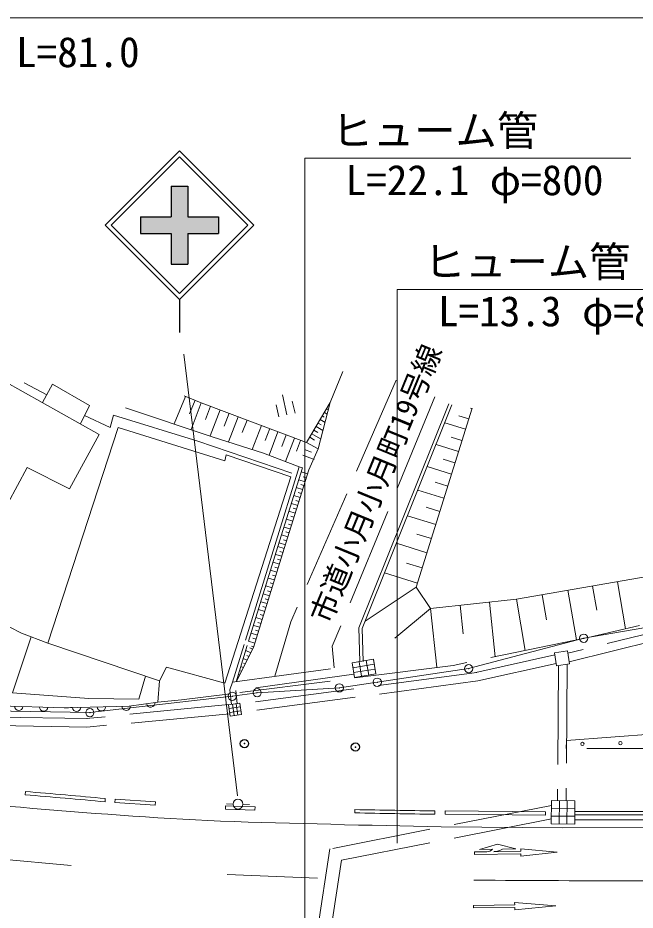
# Model space of a CAD drawing. Units: millimetres, scale not verified. Extents: x 40000 to 679997, y 20000 to 379998.
# Drawn here: x 110223 to 147596, y 290845 to 344884 of the extents above; entities that cross this region are included whole.
import ezdxf
from ezdxf.enums import TextEntityAlignment as Align

# ---------------------------------------------------------------- set-up
doc = ezdxf.new("R2010")
doc.units = ezdxf.units.MM
doc.header["$LTSCALE"] = 999.995
doc.header["$PDMODE"] = 32
doc.header["$PDSIZE"] = 500
doc.linetypes.add('DASHED', pattern=[7.5, 6, -1.5])
for name, color, linetype, lineweight in [('M-BGD', 7, 'Continuous', 13), ('M-BMK-ROW', 1, 'Continuous', 13), ('M-STR-HTXT', 7, 'Continuous', 13), ('M-STR-STRC', 7, 'Continuous', 25), ('用地', 1, 'Continuous', 13)]:
    doc.layers.add(name, color=color, linetype=linetype, lineweight=lineweight)
doc.layers.add('S-BGD', color=7, linetype='Continuous')
doc.styles.add('ＭＳ ゴシック', font='')
doc.styles.get('ＭＳ ゴシック').set_extended_font_data('MS Gothic')

# ---------------------------------------------------------------- blocks, each defined once
blk = doc.blocks.new('ﾌﾟﾛｯﾄﾏｰｸ-03_299')
at = {"color": 1, "linetype": 'Continuous', "lineweight": 13}
blk.add_circle((0, 0), 0.5, dxfattribs=at)
at = {"color": 1}
blk.add_point((0, 0), dxfattribs=at)
blk = doc.blocks.new('ﾌﾟﾛｯﾄﾏｰｸ-03_300_1_1')
at = {"color": 1, "linetype": 'Continuous', "lineweight": 13}
blk.add_circle((0, 0), 0.5, dxfattribs=at)
at = {"color": 1}
blk.add_point((0, 0), dxfattribs=at)

msp = doc.modelspace()

# ---------------------------------------------------------------- hatches: boundary and pattern name
at = {"layer": 'M-STR-STRC'}
msp.add_hatch(color=256, dxfattribs=at).paths.add_polyline_path([(117649.8, 332827.8), (119510.5, 332827.8), (119511, 334687.7), (120511, 334687.4), (120510.5, 332827.7), (122369.8, 332827.7), (122369.7, 331827.7), (120510.2, 331827.7), (120509.6, 329967.5), (119509.6, 329967.7), (119510.2, 331827.8), (117649.8, 331827.8)])

# ---------------------------------------------------------------- linework, layer by layer
at = {"layer": 'M-BGD'}
for p, q in [((129901.6, 323475.9), (129135.4, 321582)), ((109390.1, 322886.7), (115139.3, 319649.8)), ((120364, 321960.7), (119695.8, 320290.9)), ((121328.8, 321574.6), (120287, 321991.5)), ((120948.4, 321726.8), (120621.5, 320909.9)), ((121328.8, 321574.6), (120715.1, 319954)), ((127700.4, 319161.8), (121328.8, 321574.6)), ((126517.4, 320835.2), (126236.2, 322053.2)), ((126835.8, 321678.5), (127004.5, 320947.7)), ((129135.4, 321582), (127700.4, 319161.8)), ((121896, 321359.8), (121593.8, 320561.7)), ((122463.2, 321145), (121867.9, 319573)), ((125861.5, 321453.5), (126030.2, 320722.8)), ((128911.6, 321204.7), (128965.3, 321172.8)), ((129039.1, 321419.7), (129085.3, 321392.3)), ((136318, 321518.3), (130874.7, 307932.7)), ((134344.2, 310414.8), (137718.7, 321239.2)), ((137715, 321227.4), (137628.2, 321254.5)), ((123013.4, 320936.7), (122720.2, 320162.4)), ((123563.6, 320728.3), (122986.2, 319203.4)), ((124097.4, 320526.2), (123813, 319775.2)), ((128529.1, 320559.5), (128820.2, 320387)), ((128656.6, 320774.6), (128771.6, 320706.4)), ((128784.1, 320989.6), (128952.8, 320889.7)), ((137519.7, 320600.9), (136918, 320788.5)), ((112034.4, 307019.5), (116294.7, 320078.8)), ((116294.7, 320078.8), (122745.9, 318058.4)), ((124971, 320195.4), (124419.2, 318738.3)), ((125469.6, 320006.6), (125198.6, 319290.9)), ((128274.1, 320129.5), (128687.6, 319884.3)), ((128401.6, 320344.5), (128577.8, 320240.1)), ((137324.4, 319974.4), (136071.4, 320365)), ((115139.3, 319649.8), (113344.3, 316352.8)), ((125968.2, 319817.7), (125428.7, 318393.2)), ((126468.8, 319628.1), (126198.5, 318914.4)), ((126969.5, 319438.6), (126427.8, 318008.1)), ((127891.6, 319484.3), (128190.2, 319307.3)), ((128019.1, 319699.4), (128555, 319381.6)), ((128146.6, 319914.4), (128384, 319773.7)), ((137112.3, 319294.1), (136459, 319497.8)), ((127098.5, 318633.7), (127345.3, 319296.2)), ((127700.4, 319161.8), (128395.1, 318775.2)), ((136900.3, 318613.9), (135539.7, 319038)), ((122745.9, 318058.4), (122840.8, 318417.4)), ((122840.8, 318417.4), (126747.1, 317095.3)), ((127476.3, 318408), (128153.9, 318137.3)), ((127578.5, 318751.7), (127999.5, 318583.5)), ((136688.2, 317933.6), (135981, 318154)), ((110787.3, 317644.3), (106544, 309788.6)), ((113344.3, 316352.8), (110787.3, 317644.3)), ((127834.7, 317508), (126351.2, 312751.5)), ((136476.1, 317253.3), (135008, 317711)), ((126747.1, 317095.3), (122753.1, 304586.5)), ((136247.3, 316519.3), (135484.2, 316757.1)), ((136018.4, 315785.2), (134434.3, 316279.1)), ((135771.5, 314993.1), (134948.1, 315249.8)), ((135524.6, 314201.1), (133815.2, 314734)), ((135258.1, 313346.4), (134369.7, 313623.3)), ((134991.7, 312491.7), (133147.2, 313066.7)), ((126351.2, 312751.5), (124495.1, 306756.3)), ((134704.2, 311569.4), (133745.5, 311868.3)), ((134416.7, 310647.1), (132426.4, 311267.6)), ((146519.1, 310733.9), (147010.9, 307888)), ((134344.2, 310414.8), (131255.8, 308346.2)), ((135213.4, 309117), (134344.2, 310414.8)), ((143516.3, 310215.1), (144035.2, 307212.3)), ((145017.7, 310474.5), (145271.1, 309008)), ((140409.3, 309678.2), (135213.4, 309117)), ((140409.3, 309678.2), (140946.2, 306571.2)), ((141962.8, 309946.7), (142226.8, 308419.2)), ((135213.4, 309117), (133049.5, 307310.6)), ((135213.4, 309117), (135597.9, 305557.1)), ((136993.4, 309309.3), (137181.4, 307569.1)), ((138773.4, 309501.5), (139130.6, 306194.5)), ((130931.2, 305905.4), (130874.7, 307932.7)), ((118805.9, 304740.8), (112034.4, 307019.5)), ((124495.1, 306756.3), (123433.7, 304678)), ((143503.6, 306540.7), (142721.2, 306431.1)), ((142721.2, 306431.1), (142830.8, 305648.7)), ((143613.2, 305758.3), (143503.6, 306540.7)), ((131751.2, 306036.2), (130454.4, 305819)), ((130886.7, 305891.4), (131034.4, 305009.1)), ((131319, 305963.8), (131466.7, 305081.5)), ((131751.2, 306036.2), (131899, 305153.9)), ((131899, 305153.9), (131752, 306031.7)), ((119213.5, 305566.5), (118805.9, 304740.8)), ((122753.1, 304586.5), (119213.5, 305566.5)), ((130454.4, 305819), (130602.2, 304936.7)), ((130503.6, 305524.9), (131800.5, 305742.1)), ((130552.9, 305230.8), (131849.8, 305448)), ((142830.8, 305648.7), (143613.2, 305758.3)), ((117960.8, 305025.2), (117540, 303624)), ((130602.2, 304936.7), (131899, 305153.9)), ((130607, 304937.5), (131899, 305153.9)), ((118805.9, 304740.8), (118705.8, 303446.7)), ((109894.8, 304012.5), (114511.3, 303672.1)), ((123080, 303953), (120128, 303574.8)), ((109114.2, 303219.3), (113031.3, 303103.4)), ((113031.3, 303103.4), (116955.7, 303195.8)), ((117540, 303624), (114511.3, 303672.1)), ((116955.7, 303195.8), (118705.8, 303446.7)), ((120128, 303574.8), (118705.8, 303446.7)), ((123667.5, 303381.1), (122984.3, 303284.8)), ((123667.5, 303381.1), (122984.3, 303284.7)), ((122984.3, 303284.8), (123082.1, 302591.6)), ((122984.3, 303284.7), (123082, 302591.6)), ((123212, 303316.8), (123309.8, 302623.8)), ((123439.8, 303348.9), (123537.5, 302655.9)), ((123765.3, 302688), (123667.5, 303381.1)), ((123667.5, 303381.1), (123765.3, 302688)), ((123016.8, 303053.7), (123700.1, 303150)), ((123049.4, 302822.7), (123732.7, 302919)), ((123082, 302591.6), (123765.3, 302688)), ((123082.1, 302591.6), (123765.3, 302688)), ((110668.1, 297830.9), (110684.9, 298030.2)), ((115499.9, 297407.4), (115518, 297606.6)), ((116100.8, 297370.3), (116114.6, 297569.8)), ((116100.8, 297370.3), (118543.4, 297201.4)), ((116114.6, 297569.8), (118557.2, 297400.9)), ((118543.4, 297201.4), (118557.2, 297400.9)), ((123250.1, 297272), (122850.3, 297283.2)), ((123849.9, 297255.2), (124249.7, 297244)), ((142532.7, 297485.3), (142519.4, 296075.3)), ((142532.7, 297485.2), (142519.4, 296075.3)), ((143952.6, 297471.9), (142532.7, 297485.3)), ((143952.5, 297471.9), (142532.7, 297485.2)), ((143006, 297480.8), (142992.7, 296070.9)), ((143479.3, 297476.4), (143466, 296066.4)), ((143939.3, 296062), (143952.6, 297471.9)), ((143952.5, 297471.9), (143939.3, 296062)), ((122803.2, 297162.2), (122796.5, 296962.3)), ((122796.5, 296962.3), (124575.6, 296902)), ((123273.9, 297146.3), (122803.2, 297162.2)), ((123817.6, 297127.8), (123273.9, 297146.3)), ((124582.4, 297101.9), (123817.6, 297127.8)), ((124582.4, 297101.9), (124575.6, 296902)), ((130621.5, 296734.8), (130625.3, 296934.7)), ((135463.7, 296653.7), (135466.6, 296853.7)), ((136096.7, 296654.9), (136098.5, 296854.9)), ((136098.5, 296854.9), (142172.8, 296798.9)), ((142170.9, 296598.9), (142172.8, 296798.9)), ((142528.3, 297015.3), (143948.1, 297001.9)), ((149468, 296815.4), (143938.8, 296817.6)), ((136096.7, 296654.9), (142170.9, 296598.9)), ((142523.9, 296545.3), (143943.7, 296532)), ((143938.7, 296617.6), (149467.9, 296615.4)), ((135857.7, 295893.1), (143214.2, 295835.5)), ((142519.4, 296075.3), (143939.3, 296062)), ((142519.4, 296075.3), (143939.3, 296062)), ((143214.2, 295835.5), (171003.4, 295977.3)), ((138167.5, 294525.7), (139263.6, 294839.4)), ((138967.4, 294535.7), (138167.5, 294525.7)), ((140367.3, 294553.3), (139263.6, 294839.4)), ((140367.3, 294553.3), (139567.4, 294543.2)), ((140669.1, 294407), (140667.3, 294557)), ((142869.9, 294359.6), (140667.3, 294557)), ((107956.1, 294042.1), (113458.3, 293543.1)), ((138612.2, 294381.2), (137869.4, 294371.9)), ((137871.3, 294221.9), (137869.4, 294371.9)), ((140671, 294257.1), (137871.3, 294221.9)), ((140669.1, 294407), (139042.5, 294386.6)), ((140672.9, 294107.1), (140671, 294257.1)), ((142869.9, 294359.6), (140672.9, 294107.1)), ((122888.4, 293007.7), (128373.8, 292781.9)), ((140300.8, 291309.8), (142803.1, 291112.8)), ((140302.5, 291159.8), (140300.8, 291309.8)), ((140302.5, 291159.8), (137802.6, 291131.9)), ((137804.3, 290981.9), (137802.6, 291131.9)), ((140304.2, 291009.9), (137804.3, 290981.9)), ((140305.8, 290859.9), (140304.2, 291009.9)), ((140305.8, 290859.9), (142803.1, 291112.8))]:
    msp.add_line(p, q, dxfattribs=at)
at = {"layer": 'M-BGD', "linetype": 'DASHED'}
for p, q in [((110614.6, 322786.1), (111971.7, 322060.8)), ((111707.2, 321582.1), (112323.3, 322697.4)), ((112323.3, 322697.4), (114551.8, 321409.9)), ((133130.1, 322937.5), (126752.4, 308295.7)), ((128395.1, 318775.2), (129135.4, 321582)), ((135471, 321933.4), (129262.7, 306828.8)), ((114551.8, 321409.9), (114007, 320287.3)), ((121989.9, 319517.6), (116747.9, 321265.2)), ((114255.3, 320798.8), (115819.1, 320072.5)), ((115819.1, 320072.5), (116011.9, 320816.6)), ((116011.9, 320816.6), (121124.2, 319251.4)), ((125100.6, 318519.7), (121989.9, 319517.6)), ((121124.2, 319251.4), (126869.2, 317288.6)), ((127261.9, 317686.6), (125100.6, 318519.7)), ((128395.1, 318775.2), (127834.7, 317508)), ((127261.9, 317686.6), (125778.2, 312929.5)), ((127452.8, 317627.1), (125969.2, 312870.1)), ((127261.9, 317686.6), (127452.8, 317627.1)), ((127760.2, 317269.3), (127378.4, 317388.4)), ((127611.4, 316792), (127229.5, 316911.1)), ((127685.8, 317030.7), (127494.9, 317090.2)), ((127462.5, 316314.7), (127080.6, 316433.8)), ((127388.1, 316076), (127197.1, 316135.6)), ((127536.9, 316553.3), (127346, 316612.9)), ((127313.6, 315837.4), (126931.8, 315956.5)), ((127239.2, 315598.7), (127048.3, 315658.2)), ((127164.8, 315360), (126782.9, 315479.1)), ((127090.3, 315121.4), (126899.4, 315180.9)), ((126867, 314405.4), (126485.2, 314524.5)), ((127015.9, 314882.7), (126634, 315001.8)), ((126941.5, 314644.1), (126750.5, 314703.6)), ((126718.2, 313928.1), (126336.3, 314047.2)), ((126792.6, 314166.7), (126601.7, 314226.3)), ((126569.3, 313450.8), (126187.4, 313569.8)), ((126643.7, 313689.4), (126452.8, 313749)), ((125778.2, 312929.5), (123922, 306933.7)), ((126420.4, 312973.4), (126038.6, 313092.5)), ((126494.9, 313212.1), (126303.9, 313271.6)), ((125969.2, 312870.1), (124113, 306874.6)), ((126203.3, 312273.8), (125821.2, 312392.1)), ((126351.2, 312751.5), (125969.1, 312869.8)), ((126277.3, 312512.6), (126086.2, 312571.8)), ((126055.5, 311796.2), (125673.4, 311914.5)), ((126129.4, 312035), (125938.3, 312094.2)), ((125907.6, 311318.6), (125525.5, 311436.9)), ((125981.5, 311557.4), (125790.5, 311616.5)), ((125759.7, 310840.9), (125377.6, 310959.2)), ((125833.7, 311079.7), (125642.6, 311138.9)), ((125611.8, 310363.3), (125229.7, 310481.6)), ((125685.8, 310602.1), (125494.7, 310661.3)), ((125464, 309885.7), (125081.9, 310004)), ((125390, 309646.9), (125199, 309706)), ((125537.9, 310124.5), (125346.9, 310183.6)), ((107039.1, 309345.6), (110441.1, 307620.8)), ((125316.1, 309408), (124934, 309526.3)), ((125242.2, 309169.2), (125051.1, 309228.4)), ((125020.4, 308452.8), (124638.3, 308571.1)), ((125168.2, 308930.4), (124786.1, 309048.7)), ((125094.3, 308691.6), (124903.2, 308750.7)), ((124872.5, 307975.1), (124490.4, 308093.4)), ((124946.4, 308214), (124755.4, 308273.1)), ((125779.6, 305018.9), (126752.4, 308295.7)), ((151737.9, 308423.4), (143522, 306409.4)), ((147854.4, 308084.6), (144742.2, 307359)), ((110441.1, 307620.8), (112034.4, 307019.5)), ((124724.6, 307497.5), (124342.5, 307615.8)), ((124798.5, 307736.3), (124607.5, 307795.5)), ((143594.5, 305891.7), (151861.7, 307918.4)), ((109894.8, 304012.5), (111021.6, 307401.7)), ((124576.7, 307019.9), (124194.6, 307138.2)), ((124650.7, 307258.7), (124459.6, 307317.8)), ((144742.2, 307359), (136569.5, 305663)), ((123922, 306933.7), (123215.2, 304648.5)), ((124113, 306874.6), (123433.7, 304678)), ((124324.6, 306422.4), (124021.1, 306577.4)), ((124438.3, 306645), (124267.2, 306732.4)), ((124502.8, 306781.1), (124359.2, 306825.5)), ((129262.7, 306828.8), (129383.3, 305519.4)), ((124097.1, 305977.1), (123871.1, 306092.5)), ((124210.9, 306199.7), (124078.5, 306267.3)), ((142739.5, 306300.4), (137957.4, 305231.7)), ((123215.2, 304648.5), (130485.8, 305631.4)), ((136569.5, 305663), (123664.3, 304027.9)), ((123756, 305309.1), (123701.1, 305337.2)), ((123869.7, 305531.8), (123721.2, 305607.7)), ((123983.4, 305754.4), (123889.8, 305802.3)), ((142811.9, 305783.8), (138070.8, 304724.2)), ((142962, 305667.1), (142896.5, 297481.8)), ((143482.6, 305740), (143416.5, 297477)), ((130569.6, 305131.1), (123428.6, 304137.4)), ((123528.6, 304863.9), (123512.4, 304872.1)), ((123642.3, 305086.5), (123571.2, 305122.8)), ((138002.4, 305239.7), (123695, 303340.6)), ((123051.6, 304187.9), (123215.2, 304648.5)), ((138070.8, 304724.2), (123763.4, 302825.1)), ((123158, 303309.3), (123051.6, 304187.9)), ((123508.7, 303359.5), (123428.6, 304137.4)), ((122983.5, 303289.9), (114357.1, 302444)), ((123061.5, 302737.2), (114407.8, 301926.5)), ((114417, 302446.4), (105913.2, 302597.3)), ((114407.8, 301926.5), (105903.9, 302077.4)), ((143449, 301117.6), (150416.6, 301637.3)), ((143428.8, 300635.8), (143449, 301117.6)), ((150672.9, 300638.4), (143428.8, 300635.8)), ((142529.9, 297188.7), (129104.2, 294548.4)), ((142522.2, 296371.9), (129812.2, 293872.4)), ((143941.4, 296317.4), (149464.1, 296320.9)), ((129104.2, 294548.4), (125797.2, 272379)), ((129812.2, 293872.4), (126588.4, 272261))]:
    msp.add_line(p, q, dxfattribs=at)
at = {"layer": 'M-BGD'}
for points in [[(131131.1, 305911), (131075.8, 307896.8), (136503.7, 321443.9)], [(140409.3, 309678.2), (148323.9, 311045.8), (157457.6, 312891.1), (162081.1, 314195.5), (166869, 315606.2)]]:
    msp.add_lwpolyline(points, dxfattribs=at)
for centre, radius in [((144401.6, 300916.4), 100), ((146704.8, 300957.6), 100), ((123550, 297263.6), 300)]:
    msp.add_circle(centre, radius, dxfattribs=at)
for centre, radius, start, end in [((110282.5, 303184.7), 250, 178.30489, 358.30489), ((116780.1, 303191.2), 249.8, 181.25161, 3.47157), ((118266.8, 303383.7), 250, 188.15842, 8.15842), ((111781.9, 303140.4), 250, 178.30489, 358.30489), ((113053.2, 310310.3), 7211, 269.82574, 273.80089), ((113781.1, 303121), 250, 181.34873, 1.34873), ((115280.7, 303156.3), 250, 181.34873, 1.34873), ((124394.9, 473510.6), 176993.7, 262.3065, 265.45687), ((49945.4, -422724.7), 723109.7, 84.79863, 85.18295), ((49878.9, -423482.6), 724070.5, 84.79883, 85.18274), ((138874.7, 619489.7), 323673.8, 264.94857, 267.09786), ((150706.9, 1352238.9), 1055695.2, 268.90984, 269.17268), ((150673, 1350198.8), 1053454.8, 268.90957, 269.17292), ((157466.9, 1415652.8), 1119968.2, 268.2102, 268.89444), ((138606, 294881.2), 500, 270.71876, 316.29175), ((139030, 295386.6), 1000, 270.71876, 302.50709), ((149036.4, 1634486.1), 1341868.7, 269.52152, 270.3971)]:
    msp.add_arc(centre, radius, start, end, dxfattribs=at)
at = {"layer": 'M-BMK-ROW', "color": 30}
msp.add_lwpolyline([(190503.5, 302691.8), (178777.9, 302599.9), (180016.5, 310193.2), (180440.7, 310378.3), (179874.3, 311653.6), (155256, 300751.3), (154989.1, 300751.2), (152421.7, 307937.9), (152680.3, 308018.1), (152342.7, 309057.8), (149297.3, 308148.4), (144483.1, 307312), (137513.4, 305472), (131979.9, 304648.1), (129687, 304306.6), (124711.1, 304014.8), (123200.2, 303801.2), (114581.8, 302808), (103825, 302990.9), (91983.4, 305112.3)], dxfattribs=at)
at = {"layer": 'M-STR-HTXT'}
for p, q in [((86295.8, 344884.3), (177925.3, 344884.3)), ((127602.8, 336381.6), (127602.8, 281673.9)), ((127602.8, 336381.6), (147337.4, 336381.6)), ((133193, 328436.7), (133193, 294895.6)), ((133193, 328436.7), (152927.7, 328436.7)), ((120275.6, 324520.3), (123530.4, 297758.9))]:
    msp.add_line(p, q, dxfattribs=at)
at = {"layer": 'M-STR-STRC'}
for p, q in [((115509.5, 332327.9), (120009.4, 336827.9)), ((124509.8, 332327.6), (120009.4, 336827.9)), ((115863, 332327.9), (120009.4, 336474.4)), ((124156.2, 332327.6), (120009.4, 336474.4)), ((119511, 334687.7), (119510.5, 332827.8)), ((119511, 334687.7), (120511, 334687.4)), ((120511, 334687.4), (120510.5, 332827.7)), ((117649.8, 332827.8), (117649.8, 331827.8)), ((117649.8, 332827.8), (119510.5, 332827.8)), ((120510.5, 332827.7), (122369.8, 332827.7)), ((122369.8, 332827.7), (122369.7, 331827.7)), ((115509.5, 332327.9), (120009.4, 327827.3)), ((115863, 332327.9), (120009.5, 328180.8)), ((117649.8, 331827.8), (119510.2, 331827.8)), ((119510.2, 331827.8), (119509.6, 329967.7)), ((120009.5, 328180.8), (124156.2, 332327.6)), ((120009.8, 327827.6), (124509.8, 332327.6)), ((120510.2, 331827.7), (120509.6, 329967.5)), ((120510.2, 331827.7), (122369.7, 331827.7)), ((119509.6, 329967.7), (120509.6, 329967.5)), ((120009.8, 327827.6), (120009.8, 325827.6))]:
    msp.add_line(p, q, dxfattribs=at)
at = {"layer": '用地'}
for centre in [(123200.2, 303801.2), (114581.8, 302808)]:
    msp.add_circle(centre, 250, dxfattribs=at)
for p in [(123200.2, 303801.2), (114581.8, 302808)]:
    msp.add_point(p, dxfattribs=at)

# ---------------------------------------------------------------- block references
at = {"layer": 'S-BGD', "xscale": 499.9976, "yscale": 499.9976}
for p in [(123942.8, 300927.8), (130659.7, 300724.6)]:
    msp.add_blockref('ﾌﾟﾛｯﾄﾏｰｸ-03_299', p, dxfattribs=at)
at = {"layer": '用地', "xscale": 499.9977, "yscale": 499.9977, "rotation": 345}
for p in [(144483.1, 307312), (137513.4, 305472), (131979.9, 304648.1), (124711.1, 304014.8), (129687, 304306.6)]:
    msp.add_blockref('ﾌﾟﾛｯﾄﾏｰｸ-03_300_1_1', p, dxfattribs=at)

# ---------------------------------------------------------------- texts
at = {"layer": 'M-BGD', "style": 'ＭＳ ゴシック'}
msp.add_text('市道小月小月町19号線', height=1320, rotation=67.684, dxfattribs=at).set_placement((131290.8, 316934.4), align=Align.TOP_CENTER)
at = {"layer": 'M-STR-HTXT', "style": 'ＭＳ ゴシック'}
for s, p in [('L=81.0', (113854, 341348.3)), ('L=22.1 φ=800', (137871.2, 333595.8)), ('L=13.3 φ=800', (143461.5, 325650.9))]:
    msp.add_text(s, height=1833, dxfattribs=at).set_placement(p, align=Align.BOTTOM_CENTER)
for p in [(129218.9, 336593.2), (134809.2, 328648.3)]:
    msp.add_text('ヒューム管', height=1833, dxfattribs=at).set_placement(p, align=Align.BOTTOM_LEFT)

doc.saveas('drawing.dxf')
